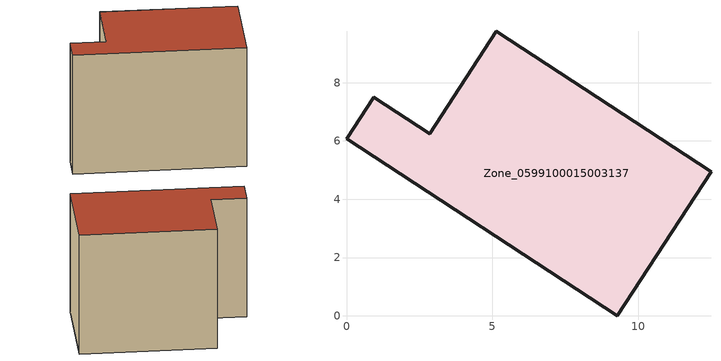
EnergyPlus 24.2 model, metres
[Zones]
Zone_0599100015003137
 floor ground (C_G): 9.28,0 0,6.07 0.93,7.5 2.85,6.25 5.14,9.77 12.5,4.94 z0.97
 wall outside (C_F): 0,6.07 9.28,0 12.5,4.94 5.14,9.77 2.85,6.25 0.93,7.5 0,6.07 z0.97:9.44
 roof outside (C_R): 0.93,7.5 0,6.07 9.28,0 12.5,4.94 5.14,9.77 2.85,6.25 z9.44
[BUILDING]
Pand.0599100015003137: North Axis=0; Terrain=City; Loads Convergence Tolerance Value=0.04; Temperature Convergence Tolerance Value=0.4; Solar Distribution=FullExterior; Maximum Number of Warmup Days=25; Minimum Number of Warmup Days=1
[Site:Location]
Rotterdam.The.Hague.AP_ZH_NLD Design_Conditions: Latitude=51.96; Longitude=4.45; Time Zone=1; Elevation=-4.5
[SITE:GROUNDTEMPERATURE:BUILDINGSURFACE]
18, 18, 18, 18, 18, 18, 18, 18, 18, 18, 18, 18
[MATERIAL] Thermal Absorptance=0.9; Solar Absorptance=0.7; Visible Absorptance=0.7
Name | Roughness | Thickness | Conductivity | Density | Specific Heat
G.TI.1975-1991 | MediumSmooth | 0.15 | 0.288461 | 540 | 1210
F.TI.1975-1991 | Rough | 0.3 | 0.230769 | 1920 | 840
R.TI.1975-1991 | MediumRough | 0.2 | 0.153846 | 1500 | 1000
[CONSTRUCTION]
C_G: G.TI.1975-1991
C_F: F.TI.1975-1991
C_R: R.TI.1975-1991
[ZONE]
Zone_0599100015003137: Type=1; Multiplier=1; Ceiling Height=Autocalculate; Volume=Autocalculate; Floor Area=autocalculate; Part of Total Floor Area=Yes
[ZONEINFILTRATION:DESIGNFLOWRATE]
Infil_Zone_0599100015003137: Zone or ZoneList or Space or SpaceList=Zone_0599100015003137; Schedule=AlwaysOn; Design Flow Rate Calculation Method=Flow/Area; Flow Rate per Floor Area=0.003; Constant Term Coefficient=1; Temperature Term Coefficient=0; Velocity Term Coefficient=0; Velocity Squared Term Coefficient=0
[HVACTEMPLATE:ZONE:IDEALLOADSAIRSYSTEM]
Zone_0599100015003137: Maximum Heating Supply Air Temperature=50; Minimum Cooling Supply Air Temperature=13; Maximum Heating Supply Air Humidity Ratio=0.0156; Minimum Cooling Supply Air Humidity Ratio=0.0077; Heating Limit=NoLimit; Cooling Limit=NoLimit; Dehumidification Control Type=ConstantSensibleHeatRatio; Cooling Sensible Heat Ratio=0.7; Dehumidification Setpoint=60; Humidification Control Type=None; Humidification Setpoint=30; Outdoor Air Method=None; Outdoor Air Flow Rate per Person=0.00944; Outdoor Air Flow Rate per Zone Floor Area=0; Outdoor Air Flow Rate per Zone=0; Demand Controlled Ventilation Type=None; Outdoor Air Economizer Type=NoEconomizer; Heat Recovery Type=None; Sensible Heat Recovery Effectiveness=0.7; Latent Heat Recovery Effectiveness=0.65
[ZONECONTROL:THERMOSTAT]
ThermostatControl_Zone_0599100015003137: Zone or ZoneList=Zone_0599100015003137; Control Type Schedule=DualSetpointControlType; Control 1=Thermostat_Zone_0599100015003137; Temperature Difference Between Cutout And Setpoint=0
[THERMOSTATSETPOINT:DUALSETPOINT]
Thermostat_Zone_0599100015003137: Heating Setpoint Temperature Schedule=HeatingSetpoint_Zone_0599100015003137; Cooling Setpoint Temperature Schedule=CoolingSetpoint_Zone_0599100015003137
[SCHEDULE:COMPACT]
HeatingSetpoint_Zone_0599100015003137: Through: 12/31, For: AllDays, Until: 24:00, 21
CoolingSetpoint_Zone_0599100015003137: Through: 12/31, For: AllDays, Until: 24:00, 24
DualSetpointControlType: Through: 12/31, For: AllDays, Until: 24:00, 4
AlwaysOn: Through: 12/31, For: AllDays, Until: 24:00, 1
